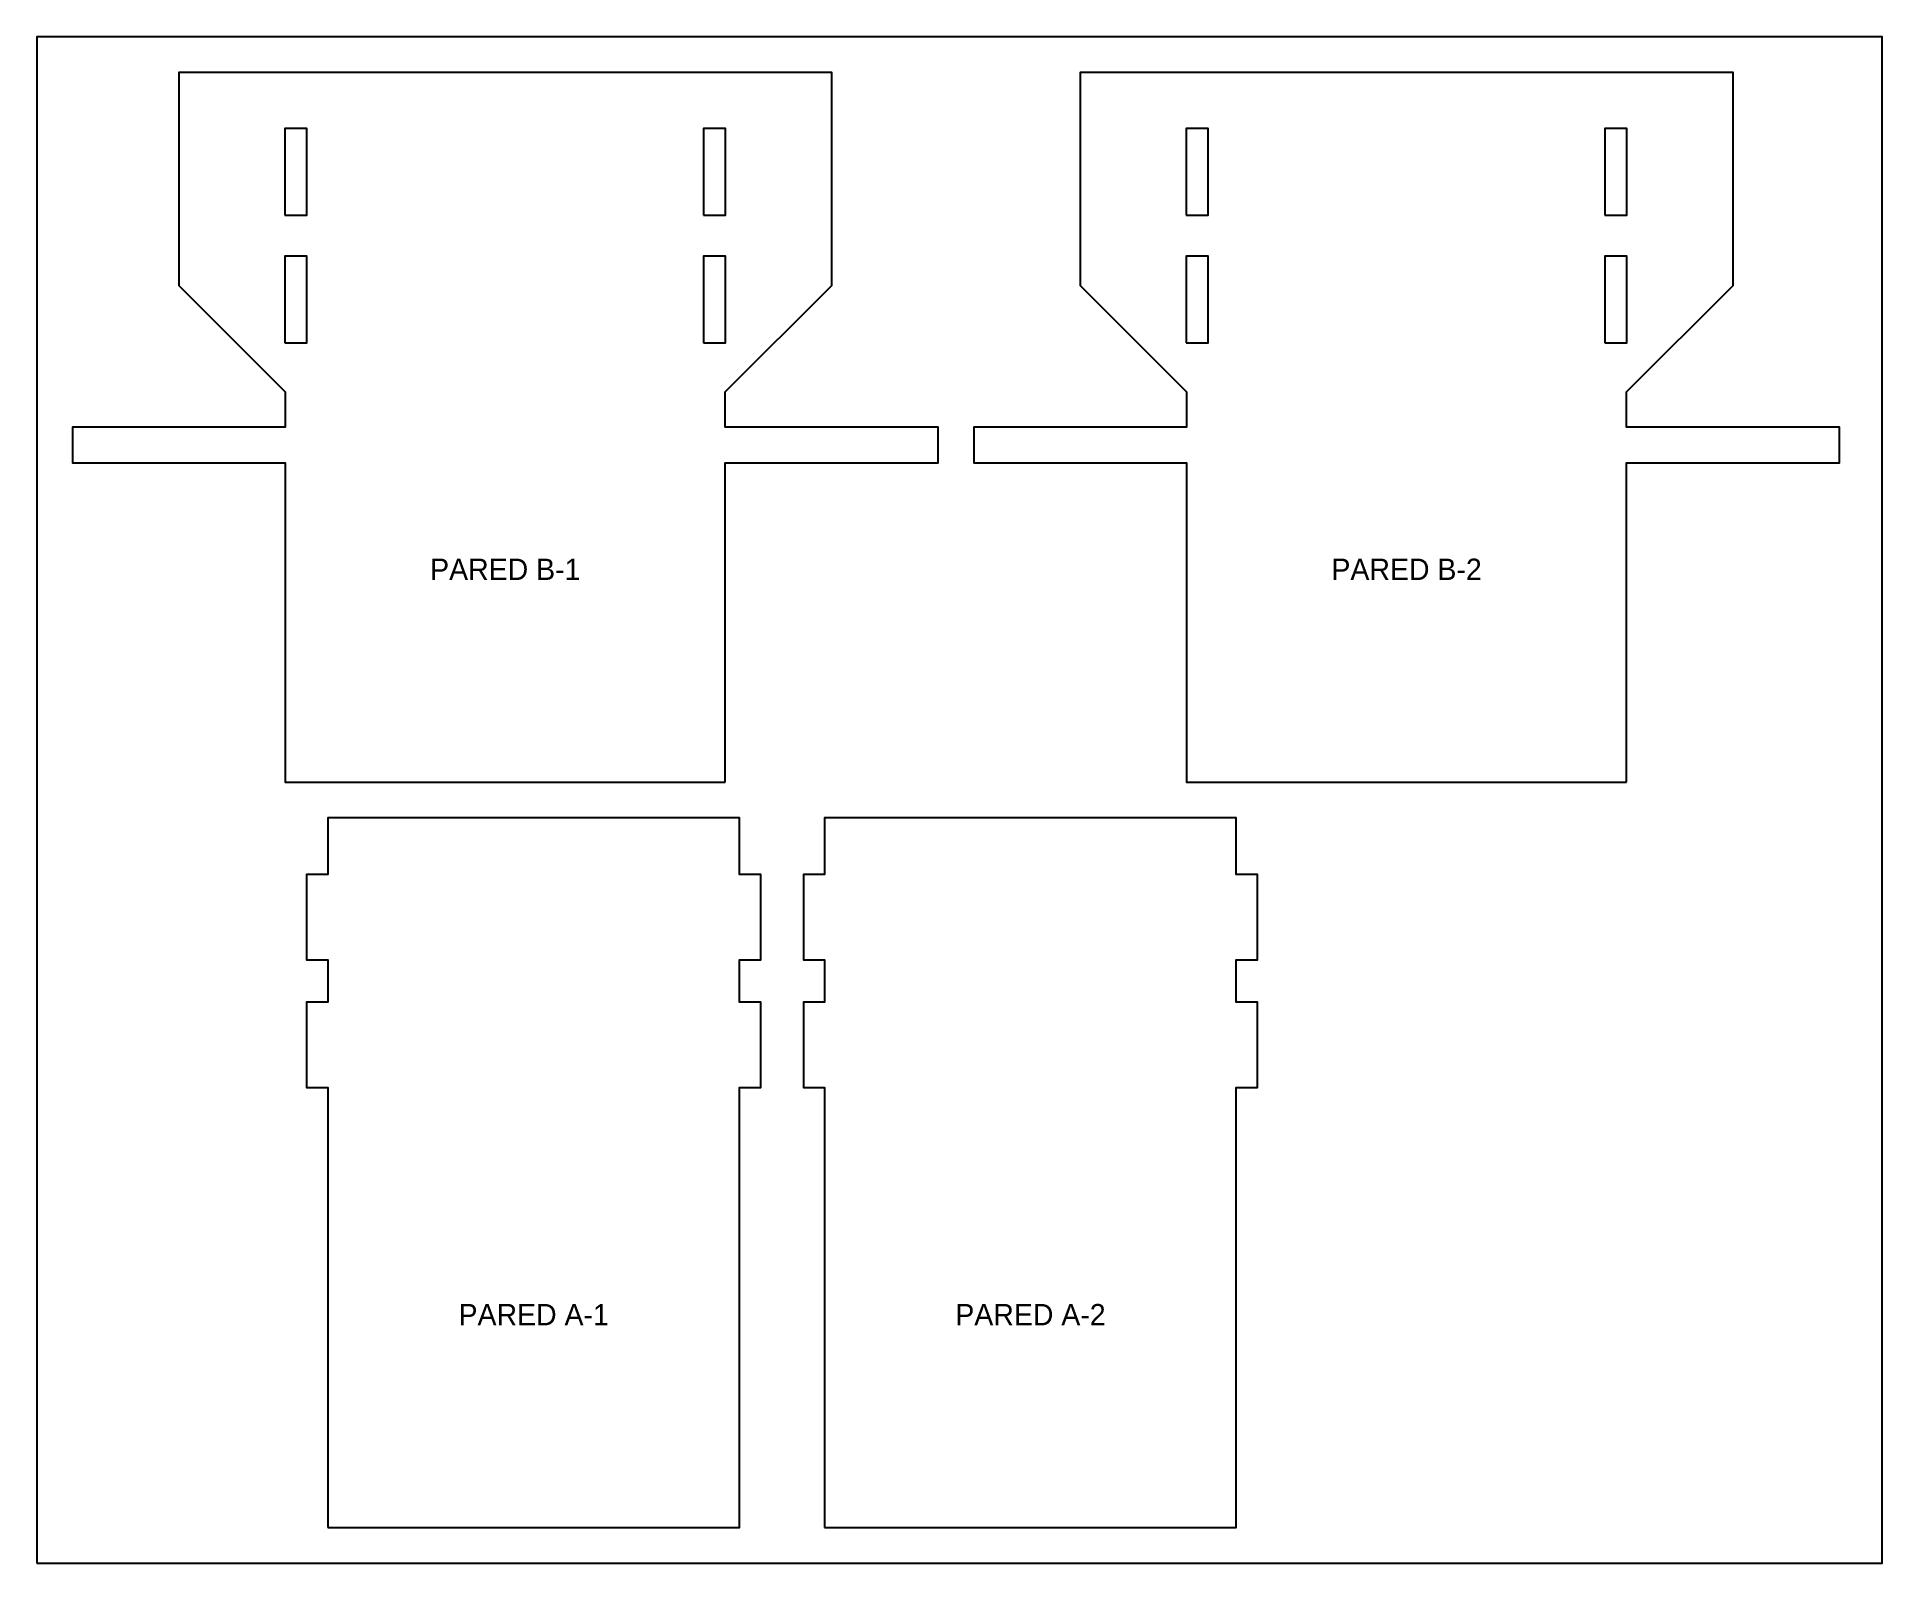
# Model space of a CAD drawing. Header units: millimetres. Extents: x 0 to 260, y 0 to 215.
import ezdxf
from ezdxf.enums import TextEntityAlignment as Align

# ---------------------------------------------------------------- set-up
doc = ezdxf.new("R2010")
doc.units = ezdxf.units.MM
for name, color, linetype in [('CORTE', 1, 'Continuous'), ('PLANCHA', 8, 'Continuous'), ('TEXTO', 5, 'Continuous')]:
    doc.layers.add(name, color=color, linetype=linetype)

msp = doc.modelspace()

# ---------------------------------------------------------------- linework, layer by layer
at = {"layer": 'CORTE'}
for points in [[(97, 110), (97, 155), (127, 155), (127, 160), (97, 160), (97, 165), (112, 180), (112, 210), (20, 210), (20, 180), (35, 165), (35, 160), (5, 160), (5, 155), (35, 155), (35, 110)], [(224, 110), (224, 155), (254, 155), (254, 160), (224, 160), (224, 165), (239, 180), (239, 210), (147, 210), (147, 180), (162, 165), (162, 160), (132, 160), (132, 155), (162, 155), (162, 110)], [(34.95, 189.9), (38.05, 189.9), (38.05, 202.1), (34.95, 202.1)], [(93.95, 189.9), (97.05, 189.9), (97.05, 202.1), (93.95, 202.1)], [(161.95, 189.9), (165.05, 189.9), (165.05, 202.1), (161.95, 202.1)], [(220.95, 189.9), (224.05, 189.9), (224.05, 202.1), (220.95, 202.1)], [(34.95, 171.9), (38.05, 171.9), (38.05, 184.1), (34.95, 184.1)], [(93.95, 171.9), (97.05, 171.9), (97.05, 184.1), (93.95, 184.1)], [(161.95, 171.9), (165.05, 171.9), (165.05, 184.1), (161.95, 184.1)], [(220.95, 171.9), (224.05, 171.9), (224.05, 184.1), (220.95, 184.1)], [(41, 5), (99, 5), (99, 67), (102, 67), (102, 79), (99, 79), (99, 85), (102, 85), (102, 97), (99, 97), (99, 105), (41, 105), (41, 97), (38, 97), (38, 85), (41, 85), (41, 79), (38, 79), (38, 67), (41, 67)], [(111, 5), (169, 5), (169, 67), (172, 67), (172, 79), (169, 79), (169, 85), (172, 85), (172, 97), (169, 97), (169, 105), (111, 105), (111, 97), (108, 97), (108, 85), (111, 85), (111, 79), (108, 79), (108, 67), (111, 67)]]:
    msp.add_lwpolyline(points, close=True, dxfattribs=at)
at = {"layer": 'PLANCHA'}
msp.add_lwpolyline([(0, 0), (260, 0), (260, 215), (0, 215)], close=True, dxfattribs=at)

# ---------------------------------------------------------------- texts
at = {"layer": 'TEXTO'}
for s, p in [('PARED B-1', (66, 140)), ('PARED B-2', (193, 140)), ('PARED A-1', (70, 35)), ('PARED A-2', (140, 35))]:
    msp.add_text(s, height=3, dxfattribs=at).set_placement(p, align=Align.MIDDLE_CENTER)

doc.saveas('drawing.dxf')
